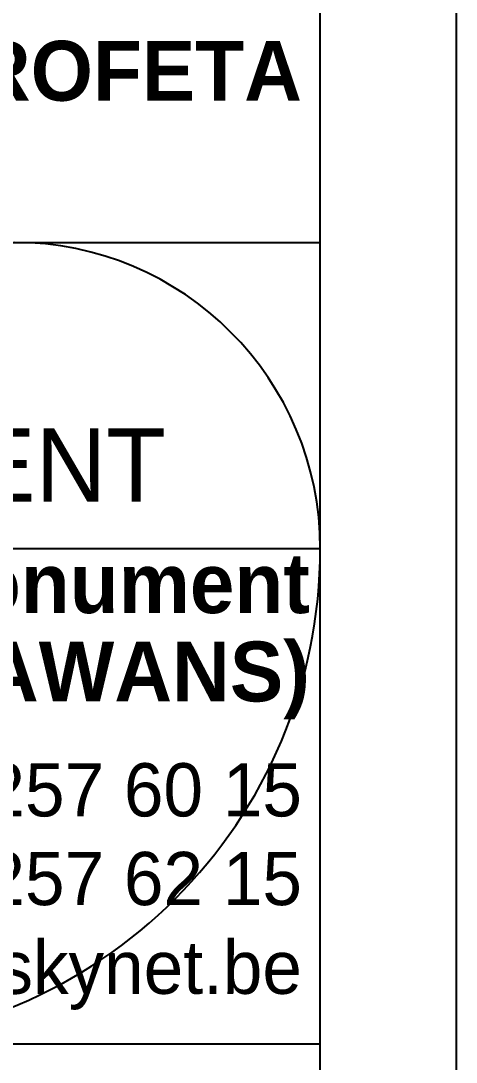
# Model space of a CAD drawing. Header units: millimetres. Extents: x -44462 to 306987, y -116160 to 12874.
# Drawn here: x -6882.7 to -6817.2, y -59789.9 to -59633.3 of the extents above; entities that cross this region are included whole.
import ezdxf

# ---------------------------------------------------------------- set-up
doc = ezdxf.new("R2010")
doc.units = ezdxf.units.MM
doc.layers.add('AVP_TEXTES', color=7, linetype='Continuous')
doc.styles.add('CENTURY GOTHIC', font='GOTHIC.TTF')
doc.styles.add('wide latin', font='', dxfattribs={"height": 10})
doc.styles.get('wide latin').set_extended_font_data('Wide Latin')

# ---------------------------------------------------------------- blocks, each defined once
blk = doc.blocks.new('PETIT CARTOUCHE_HOR')
at = {"color": 1}
for p, q in [((0, 1485), (0, 0)), ((-20.52, 412.47), (-20.52, 18))]:
    blk.add_line(p, q, dxfattribs=at)
at = {"color": 254}
for p, q in [((-94.89, 333.56), (-20.43, 333.56)), ((-20.43, 213.08), (-20.43, 333.56)), ((-94.89, 287.54), (-20.43, 287.54)), ((-94.89, 213.08), (-20.43, 213.08))]:
    blk.add_line(p, q, dxfattribs=at)
for centre, radius, start, end in [((-66.45, 287.54), 46.02, 0, 90), ((-94.89, 287.54), 74.46, 270, 0)]:
    blk.add_arc(centre, radius, start, end, dxfattribs=at)
at = {"layer": 'AVP_TEXTES', "color": 1, "linetype": 'Continuous'}
blk.add_line((-223.37, 213.08), (-20.43, 213.08), dxfattribs=at)
at = {"style": 'CENTURY GOTHIC'}
for tag, p, height in [('DATE', (-210.16, 171.36), 20), ('DOSSIERN°', (-210.16, 111.51), 20), ('COMMENTAIRE', (-210.16, 95.35), 12), ('COMMENTAIRESUITE', (-210.16, 79.7), 12), ('FEUILLEN°', (-221.99, 32.69), 20), ('TOTALFEUILLES', (-181.65, 32.69), 20), ('ÉCH.', (-103.23, 32.69), 12)]:
    blk.add_attdef(tag, p, '', height=height, dxfattribs=at)
at = {"layer": 'AVP_TEXTES', "color": 2, "linetype": 'Continuous', "width": 186.3813, "attachment_point": 6, "style": 'wide latin'}
for s, insert, char_height in [('{\\fCentury Gothic|b1|i0|c0|p34;Raffaele  PROFETA}', (-23.19, 359.29), 9), ('{\\fCentury Gothic|b1|i0|c0|p34;12, Place du Monument}', (-21.99, 281.31), 9), ('{\\fCentury Gothic|b1|i0|c0|p34;4340  Othée (AWANS)}', (-21.99, 267.69), 9), ("{\\fWingdings 2|b0|i0|c2|p18;'\\fCentury Gothic|b0|i0|c0|p34;    04 257 60 15\\P\\fWingdings 2|b0|i0|c2|p18;6\\fCentury Gothic|b0|i0|c0|p34;    04 257 62 15\\P\\fWebdings|b0|i0|c2|p18;š \\fCentury Gothic|b0|i0|c0|p34;jyg@skynet.be}", (-23.19, 236.72), 8)]:
    blk.add_mtext(s, dxfattribs=dict(at, insert=insert, char_height=char_height))
at = {"layer": 'AVP_TEXTES', "color": 1, "linetype": 'Continuous', "insert": (-220.97, 300.01), "char_height": 11, "width": 220.0008, "attachment_point": 4, "style": 'wide latin'}
blk.add_mtext('{\\fBroadway|b0|i0|c0|p82;\\C2;ATELIER DU MONUMENT}', dxfattribs=at)

msp = doc.modelspace()

# ---------------------------------------------------------------- block references
at = {"color": 1}
msp.add_blockref('PETIT CARTOUCHE_HOR', (-6817.24, -60000.2), dxfattribs=at)

doc.saveas('drawing.dxf')
